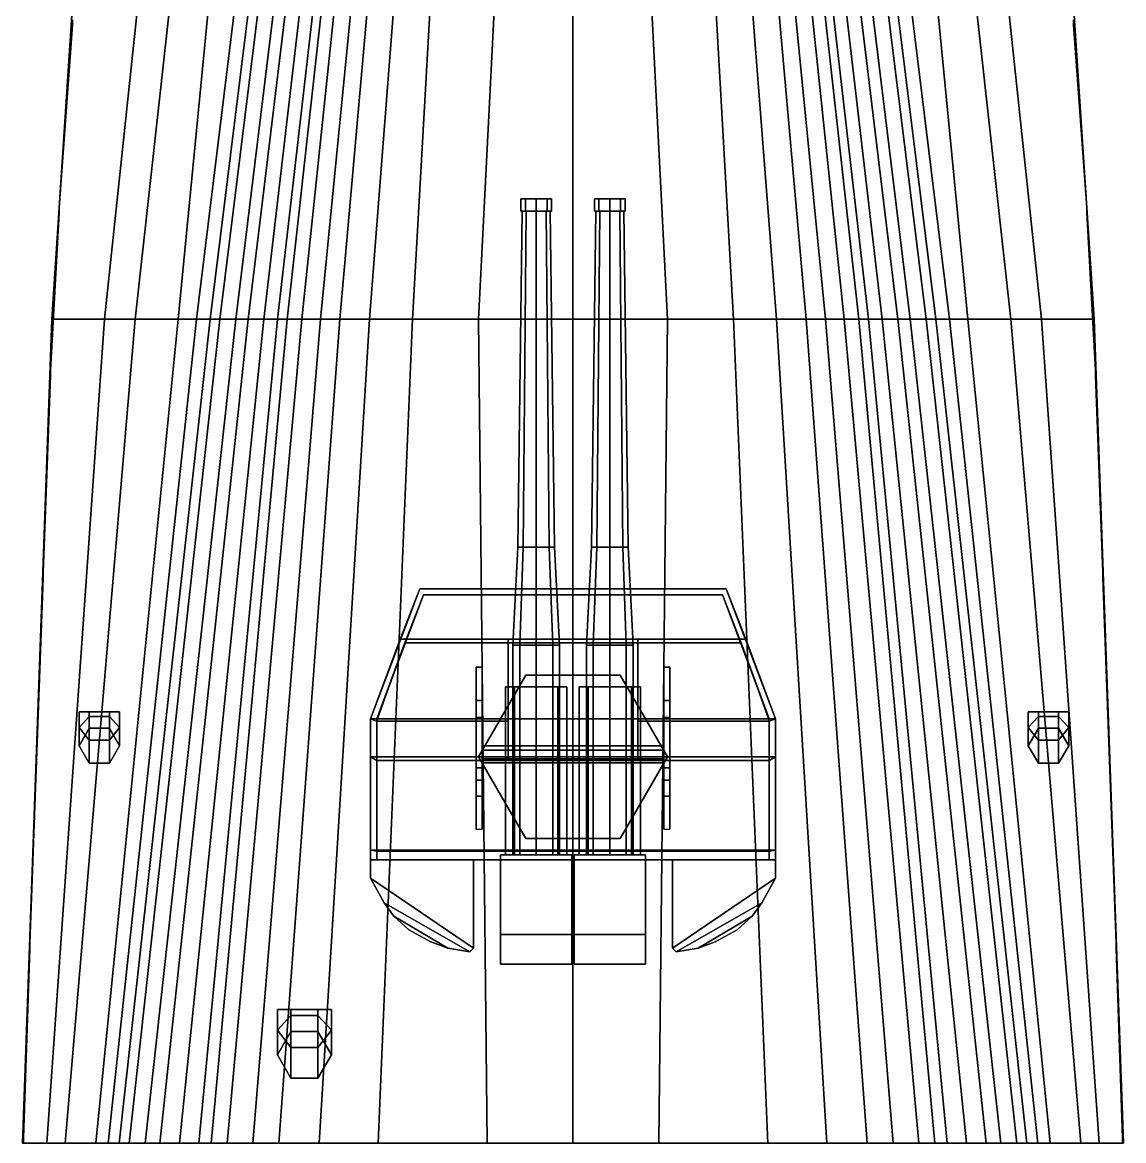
# Model space of a CAD drawing. Header units: millimetres. Extents: x -5 to 5, y -112 to 54.
# Drawn here: x -4.49 to 4.49, y 24.21 to 33.33 of the extents above; entities that cross this region are included whole.
import ezdxf

# ---------------------------------------------------------------- set-up
doc = ezdxf.new("R2010")
doc.units = ezdxf.units.MM
for name, color, linetype in [('gun', 1, 'Continuous'), ('railings', 6, 'Continuous'), ('sleeve', 5, 'Continuous'), ('turret', 2, 'Continuous')]:
    doc.layers.add(name, color=color, linetype=linetype)

msp = doc.modelspace()

# ---------------------------------------------------------------- linework, layer by layer
for points in [[(-3.81, 37.6, 5.48), (-3.11, 37.6, 4.04), (-3.82, 30.91, 4.04), (-4.25, 30.91, 5.32)], [(-4.25, 30.91, 5.32), (4.25, 30.91, 5.32), (3.81, 37.6, 5.48), (-3.81, 37.6, 5.48)], [(-3.11, 37.6, 4.04), (-2.83, 37.6, 3.3), (-3.57, 30.91, 3.18), (-3.82, 30.91, 4.04)], [(-2.83, 37.6, 3.3), (-2.57, 37.6, 2.49), (-3.22, 30.91, 1.84), (-3.57, 30.91, 3.18)], [(-2.57, 37.6, 2.49), (-2.25, 37.6, 1.22), (-3.07, 30.91, 1.22), (-3.22, 30.91, 1.84)], [(-2.25, 37.6, 1.22), (-2.13, 37.6, 0.74), (-2.96, 30.91, 0.74), (-3.07, 30.91, 1.22)], [(-2.13, 37.6, 0.74), (-2.05, 37.6, 0.38), (-2.88, 30.91, 0.38), (-2.96, 30.91, 0.74)], [(-2.05, 37.6, 0.38), (-1.93, 37.6, -0.16), (-2.75, 30.91, -0.16), (-2.88, 30.91, 0.38)], [(-1.93, 37.6, -0.16), (-1.84, 37.6, -0.61), (-2.65, 30.91, -0.61), (-2.75, 30.91, -0.16)], [(-1.84, 37.6, -0.61), (-1.74, 37.6, -1.06), (-2.52, 30.91, -1.06), (-2.65, 30.91, -0.61)], [(-1.74, 37.6, -1.06), (-1.64, 37.6, -1.42), (-2.41, 30.91, -1.42), (-2.52, 30.91, -1.06)], [(-1.64, 37.6, -1.42), (-1.59, 37.6, -1.62), (-2.33, 30.91, -1.62), (-2.41, 30.91, -1.42)], [(-1.59, 37.6, -1.62), (-1.51, 37.6, -1.86), (-2.21, 30.91, -1.86), (-2.33, 30.91, -1.62)], [(-1.51, 37.6, -1.86), (-1.4, 37.6, -2.16), (-2.06, 30.91, -2.16), (-2.21, 30.91, -1.86)], [(-1.4, 37.6, -2.16), (-1.31, 37.6, -2.39), (-1.9, 30.91, -2.39), (-2.06, 30.91, -2.16)], [(-1.31, 37.6, -2.39), (-1.14, 37.6, -2.67), (-1.66, 30.91, -2.67), (-1.9, 30.91, -2.39)], [(-1.14, 37.6, -2.67), (-0.93, 37.6, -2.95), (-1.31, 30.91, -2.95), (-1.66, 30.91, -2.67)], [(-0.93, 37.6, -2.95), (-0.43, 37.6, -3.31), (-0.77, 30.91, -3.24), (-1.31, 30.91, -2.95)], [(-0.43, 37.6, -3.31), (0, 37.6, -3.41), (0, 30.91, -3.41), (-0.77, 30.91, -3.24)], [(0.77, 30.91, -3.24), (0, 30.91, -3.41), (0, 37.6, -3.41), (0.43, 37.6, -3.31)], [(1.31, 30.91, -2.95), (0.77, 30.91, -3.24), (0.43, 37.6, -3.31), (0.93, 37.6, -2.95)], [(1.66, 30.91, -2.67), (1.31, 30.91, -2.95), (0.93, 37.6, -2.95), (1.14, 37.6, -2.67)], [(1.9, 30.91, -2.39), (1.66, 30.91, -2.67), (1.14, 37.6, -2.67), (1.31, 37.6, -2.39)], [(2.06, 30.91, -2.16), (1.9, 30.91, -2.39), (1.31, 37.6, -2.39), (1.4, 37.6, -2.16)], [(2.21, 30.91, -1.86), (2.06, 30.91, -2.16), (1.4, 37.6, -2.16), (1.51, 37.6, -1.86)], [(2.33, 30.91, -1.62), (2.21, 30.91, -1.86), (1.51, 37.6, -1.86), (1.59, 37.6, -1.62)], [(2.41, 30.91, -1.42), (2.33, 30.91, -1.62), (1.59, 37.6, -1.62), (1.64, 37.6, -1.42)], [(2.52, 30.91, -1.06), (2.41, 30.91, -1.42), (1.64, 37.6, -1.42), (1.74, 37.6, -1.06)], [(2.65, 30.91, -0.61), (2.52, 30.91, -1.06), (1.74, 37.6, -1.06), (1.84, 37.6, -0.61)], [(2.75, 30.91, -0.16), (2.65, 30.91, -0.61), (1.84, 37.6, -0.61), (1.93, 37.6, -0.16)], [(2.88, 30.91, 0.38), (2.75, 30.91, -0.16), (1.93, 37.6, -0.16), (2.05, 37.6, 0.38)], [(2.96, 30.91, 0.74), (2.88, 30.91, 0.38), (2.05, 37.6, 0.38), (2.13, 37.6, 0.74)], [(3.07, 30.91, 1.22), (2.96, 30.91, 0.74), (2.13, 37.6, 0.74), (2.25, 37.6, 1.22)], [(3.22, 30.91, 1.84), (3.07, 30.91, 1.22), (2.25, 37.6, 1.22), (2.57, 37.6, 2.49)], [(3.57, 30.91, 3.18), (3.22, 30.91, 1.84), (2.57, 37.6, 2.49), (2.83, 37.6, 3.3)], [(3.82, 30.91, 4.04), (3.57, 30.91, 3.18), (2.83, 37.6, 3.3), (3.11, 37.6, 4.04)], [(4.25, 30.91, 5.32), (3.82, 30.91, 4.04), (3.11, 37.6, 4.04), (3.81, 37.6, 5.48)], [(-4.25, 30.91, 5.32), (-3.82, 30.91, 4.04), (-4.29, 24.19, 4.04), (-4.49, 24.19, 5.22)], [(-4.49, 24.19, 5.22), (4.49, 24.19, 5.22), (4.25, 30.91, 5.32), (-4.25, 30.91, 5.32)], [(-3.82, 30.91, 4.04), (-3.57, 30.91, 3.18), (-4.14, 24.19, 3.1), (-4.29, 24.19, 4.04)], [(-3.57, 30.91, 3.18), (-3.22, 30.91, 1.84), (-3.89, 24.19, 1.84), (-4.14, 24.19, 3.1)], [(-3.22, 30.91, 1.84), (-3.07, 30.91, 1.22), (-3.79, 24.19, 1.22), (-3.89, 24.19, 1.84)], [(-3.07, 30.91, 1.22), (-2.96, 30.91, 0.74), (-3.7, 24.19, 0.74), (-3.79, 24.19, 1.22)], [(-2.96, 30.91, 0.74), (-2.88, 30.91, 0.38), (-3.62, 24.19, 0.38), (-3.7, 24.19, 0.74)], [(-2.88, 30.91, 0.38), (-2.75, 30.91, -0.16), (-3.49, 24.19, -0.16), (-3.62, 24.19, 0.38)], [(-2.75, 30.91, -0.16), (-2.65, 30.91, -0.61), (-3.37, 24.19, -0.61), (-3.49, 24.19, -0.16)], [(-2.65, 30.91, -0.61), (-2.52, 30.91, -1.06), (-3.21, 24.19, -1.06), (-3.37, 24.19, -0.61)], [(-2.52, 30.91, -1.06), (-2.41, 30.91, -1.42), (-3.05, 24.19, -1.42), (-3.21, 24.19, -1.06)], [(-2.41, 30.91, -1.42), (-2.33, 30.91, -1.62), (-2.95, 24.19, -1.62), (-3.05, 24.19, -1.42)], [(-2.33, 30.91, -1.62), (-2.21, 30.91, -1.86), (-2.82, 24.19, -1.86), (-2.95, 24.19, -1.62)], [(-2.21, 30.91, -1.86), (-2.06, 30.91, -2.16), (-2.61, 24.19, -2.16), (-2.82, 24.19, -1.86)], [(-2.06, 30.91, -2.16), (-1.9, 30.91, -2.39), (-2.4, 24.19, -2.39), (-2.61, 24.19, -2.16)], [(-1.9, 30.91, -2.39), (-1.66, 30.91, -2.67), (-2.07, 24.19, -2.67), (-2.4, 24.19, -2.39)], [(-1.66, 30.91, -2.67), (-1.31, 30.91, -2.95), (-1.59, 24.19, -2.95), (-2.07, 24.19, -2.67)], [(-1.31, 30.91, -2.95), (-0.77, 30.91, -3.24), (-0.7, 24.19, -3.28), (-1.59, 24.19, -2.95)], [(-0.77, 30.91, -3.24), (0, 30.91, -3.41), (0, 24.19, -3.41), (-0.7, 24.19, -3.28)], [(0.7, 24.19, -3.28), (0, 24.19, -3.41), (0, 30.91, -3.41), (0.77, 30.91, -3.24)], [(1.59, 24.19, -2.95), (0.7, 24.19, -3.28), (0.77, 30.91, -3.24), (1.31, 30.91, -2.95)], [(2.07, 24.19, -2.67), (1.59, 24.19, -2.95), (1.31, 30.91, -2.95), (1.66, 30.91, -2.67)], [(2.4, 24.19, -2.39), (2.07, 24.19, -2.67), (1.66, 30.91, -2.67), (1.9, 30.91, -2.39)], [(2.61, 24.19, -2.16), (2.4, 24.19, -2.39), (1.9, 30.91, -2.39), (2.06, 30.91, -2.16)], [(2.82, 24.19, -1.86), (2.61, 24.19, -2.16), (2.06, 30.91, -2.16), (2.21, 30.91, -1.86)], [(2.95, 24.19, -1.62), (2.82, 24.19, -1.86), (2.21, 30.91, -1.86), (2.33, 30.91, -1.62)], [(3.05, 24.19, -1.42), (2.95, 24.19, -1.62), (2.33, 30.91, -1.62), (2.41, 30.91, -1.42)], [(3.21, 24.19, -1.06), (3.05, 24.19, -1.42), (2.41, 30.91, -1.42), (2.52, 30.91, -1.06)], [(3.37, 24.19, -0.61), (3.21, 24.19, -1.06), (2.52, 30.91, -1.06), (2.65, 30.91, -0.61)], [(3.49, 24.19, -0.16), (3.37, 24.19, -0.61), (2.65, 30.91, -0.61), (2.75, 30.91, -0.16)], [(3.62, 24.19, 0.38), (3.49, 24.19, -0.16), (2.75, 30.91, -0.16), (2.88, 30.91, 0.38)], [(3.7, 24.19, 0.74), (3.62, 24.19, 0.38), (2.88, 30.91, 0.38), (2.96, 30.91, 0.74)], [(3.79, 24.19, 1.22), (3.7, 24.19, 0.74), (2.96, 30.91, 0.74), (3.07, 30.91, 1.22)], [(3.89, 24.19, 1.84), (3.79, 24.19, 1.22), (3.07, 30.91, 1.22), (3.22, 30.91, 1.84)], [(4.14, 24.19, 3.1), (3.89, 24.19, 1.84), (3.22, 30.91, 1.84), (3.57, 30.91, 3.18)], [(4.29, 24.19, 4.04), (4.14, 24.19, 3.1), (3.57, 30.91, 3.18), (3.82, 30.91, 4.04)], [(4.49, 24.19, 5.22), (4.29, 24.19, 4.04), (3.82, 30.91, 4.04), (4.25, 30.91, 5.32)], [(-3.78, 27.7075, 5.8225), (-3.945, 27.7075, 5.8225), (-4.0275, 27.7075, 6.0925), (-3.6975, 27.7075, 6.0925)], [(-3.6975, 27.7075, 6.0925), (-4.0275, 27.7075, 6.0925), (-3.945, 27.7075, 6.3325), (-3.78, 27.7075, 6.3325)], [(-3.945, 27.7075, 6.3325), (-4.0275, 27.7075, 6.0925), (-4.0275, 27.58, 6.0475), (-3.945, 27.475, 6.28)], [(-4.0275, 27.7075, 6.0925), (-3.945, 27.7075, 5.8225), (-3.945, 27.67, 5.8), (-4.0275, 27.58, 6.0475)], [(-4.0275, 27.58, 6.0475), (-3.945, 27.67, 5.8), (-3.945, 27.5725, 5.77), (-4.0275, 27.43, 5.875)], [(-3.78, 27.7075, 6.3325), (-3.945, 27.7075, 6.3325), (-3.945, 27.475, 6.28), (-3.78, 27.475, 6.28)], [(-3.945, 27.7075, 5.8225), (-3.78, 27.7075, 5.8225), (-3.78, 27.67, 5.8), (-3.945, 27.67, 5.8)], [(-3.945, 27.67, 5.8), (-3.78, 27.67, 5.8), (-3.78, 27.5725, 5.77), (-3.945, 27.5725, 5.77)], [(-3.6975, 27.7075, 6.0925), (-3.78, 27.7075, 6.3325), (-3.78, 27.475, 6.28), (-3.6975, 27.58, 6.0475)], [(-3.78, 27.7075, 5.8225), (-3.6975, 27.7075, 6.0925), (-3.6975, 27.58, 6.0475), (-3.78, 27.67, 5.8)], [(-3.78, 27.67, 5.8), (-3.6975, 27.58, 6.0475), (-3.6975, 27.43, 5.875), (-3.78, 27.5725, 5.77)], [(3.7125, 27.7075, 6.0925), (3.795, 27.7075, 5.8225), (3.795, 27.67, 5.8), (3.7125, 27.58, 6.0475)], [(3.795, 27.7075, 6.3325), (3.7125, 27.7075, 6.0925), (3.7125, 27.58, 6.0475), (3.795, 27.475, 6.28)], [(4.0425, 27.7075, 6.0925), (3.7125, 27.7075, 6.0925), (3.795, 27.7075, 6.3325), (3.96, 27.7075, 6.3325)], [(3.96, 27.7075, 5.8225), (3.795, 27.7075, 5.8225), (3.7125, 27.7075, 6.0925), (4.0425, 27.7075, 6.0925)], [(3.7125, 27.58, 6.0475), (3.795, 27.67, 5.8), (3.795, 27.5725, 5.77), (3.7125, 27.43, 5.875)], [(3.795, 27.7075, 5.8225), (3.96, 27.7075, 5.8225), (3.96, 27.67, 5.8), (3.795, 27.67, 5.8)], [(3.96, 27.7075, 6.3325), (3.795, 27.7075, 6.3325), (3.795, 27.475, 6.28), (3.96, 27.475, 6.28)], [(3.795, 27.67, 5.8), (3.96, 27.67, 5.8), (3.96, 27.5725, 5.77), (3.795, 27.5725, 5.77)], [(3.96, 27.7075, 5.8225), (4.0425, 27.7075, 6.0925), (4.0425, 27.58, 6.0475), (3.96, 27.67, 5.8)], [(4.0425, 27.7075, 6.0925), (3.96, 27.7075, 6.3325), (3.96, 27.475, 6.28), (4.0425, 27.58, 6.0475)], [(3.96, 27.67, 5.8), (4.0425, 27.58, 6.0475), (4.0425, 27.43, 5.875), (3.96, 27.5725, 5.77)], [(-3.945, 27.475, 6.28), (-4.0275, 27.58, 6.0475), (-4.0275, 27.43, 5.875), (-3.945, 27.2875, 5.9875)], [(-3.945, 27.5729, 5.26), (-4.0275, 27.43, 5.26), (-4.0275, 27.43, 5.875), (-3.945, 27.5729, 5.77)], [(-3.78, 27.5729, 5.26), (-3.945, 27.5729, 5.26), (-3.945, 27.5729, 5.77), (-3.78, 27.5729, 5.77)], [(-3.6975, 27.58, 6.0475), (-3.78, 27.475, 6.28), (-3.78, 27.2875, 5.9875), (-3.6975, 27.43, 5.875)], [(-3.6975, 27.43, 5.26), (-3.78, 27.5729, 5.26), (-3.78, 27.5729, 5.77), (-3.6975, 27.43, 5.875)], [(3.795, 27.475, 6.28), (3.7125, 27.58, 6.0475), (3.7125, 27.43, 5.875), (3.795, 27.2875, 5.9875)], [(3.795, 27.5729, 5.26), (3.7125, 27.43, 5.26), (3.7125, 27.43, 5.875), (3.795, 27.5729, 5.77)], [(3.96, 27.5729, 5.26), (3.795, 27.5729, 5.26), (3.795, 27.5729, 5.77), (3.96, 27.5729, 5.77)], [(4.0425, 27.58, 6.0475), (3.96, 27.475, 6.28), (3.96, 27.2875, 5.9875), (4.0425, 27.43, 5.875)], [(4.0425, 27.43, 5.26), (3.96, 27.5729, 5.26), (3.96, 27.5729, 5.77), (4.0425, 27.43, 5.875)], [(-3.78, 27.475, 6.28), (-3.945, 27.475, 6.28), (-3.945, 27.2875, 5.9875), (-3.78, 27.2875, 5.9875)], [(3.96, 27.475, 6.28), (3.795, 27.475, 6.28), (3.795, 27.2875, 5.9875), (3.96, 27.2875, 5.9875)], [(-4.0275, 27.43, 5.26), (-3.945, 27.2871, 5.26), (-3.945, 27.2871, 5.9875), (-4.0275, 27.43, 5.875)], [(-3.78, 27.2871, 5.26), (-3.6975, 27.43, 5.26), (-3.6975, 27.43, 5.875), (-3.78, 27.2871, 5.9875)], [(3.7125, 27.43, 5.26), (3.795, 27.2871, 5.26), (3.795, 27.2871, 5.9875), (3.7125, 27.43, 5.875)], [(3.96, 27.2871, 5.26), (4.0425, 27.43, 5.26), (4.0425, 27.43, 5.875), (3.96, 27.2871, 5.9875)], [(-3.945, 27.2871, 5.26), (-3.78, 27.2871, 5.26), (-3.78, 27.2871, 5.9875), (-3.945, 27.2871, 5.9875)], [(3.795, 27.2871, 5.26), (3.96, 27.2871, 5.26), (3.96, 27.2871, 5.9875), (3.795, 27.2871, 5.9875)], [(-2.08, 25.28, 5.97), (-2.3, 25.28, 5.97), (-2.41, 25.28, 6.33), (-1.97, 25.28, 6.33)], [(-1.97, 25.28, 6.33), (-2.41, 25.28, 6.33), (-2.3, 25.28, 6.65), (-2.08, 25.28, 6.65)], [(-2.3, 25.28, 6.65), (-2.41, 25.28, 6.33), (-2.41, 25.11, 6.27), (-2.3, 24.97, 6.58)], [(-2.41, 25.28, 6.33), (-2.3, 25.28, 5.97), (-2.3, 25.23, 5.94), (-2.41, 25.11, 6.27)], [(-2.08, 25.28, 6.65), (-2.3, 25.28, 6.65), (-2.3, 24.97, 6.58), (-2.08, 24.97, 6.58)], [(-2.3, 25.28, 5.97), (-2.08, 25.28, 5.97), (-2.08, 25.23, 5.94), (-2.3, 25.23, 5.94)], [(-1.97, 25.28, 6.33), (-2.08, 25.28, 6.65), (-2.08, 24.97, 6.58), (-1.97, 25.11, 6.27)], [(-2.08, 25.28, 5.97), (-1.97, 25.28, 6.33), (-1.97, 25.11, 6.27), (-2.08, 25.23, 5.94)], [(-2.41, 25.11, 6.27), (-2.3, 25.23, 5.94), (-2.3, 25.1, 5.9), (-2.41, 24.91, 6.04)], [(-2.3, 25.23, 5.94), (-2.08, 25.23, 5.94), (-2.08, 25.1, 5.9), (-2.3, 25.1, 5.9)], [(-2.08, 25.23, 5.94), (-1.97, 25.11, 6.27), (-1.97, 24.91, 6.04), (-2.08, 25.1, 5.9)], [(-2.3, 24.97, 6.58), (-2.41, 25.11, 6.27), (-2.41, 24.91, 6.04), (-2.3, 24.72, 6.19)], [(-2.3, 25.1005, 5.22), (-2.41, 24.91, 5.22), (-2.41, 24.91, 6.04), (-2.3, 25.1005, 5.9)], [(-2.08, 25.1005, 5.22), (-2.3, 25.1005, 5.22), (-2.3, 25.1005, 5.9), (-2.08, 25.1005, 5.9)], [(-1.97, 25.11, 6.27), (-2.08, 24.97, 6.58), (-2.08, 24.72, 6.19), (-1.97, 24.91, 6.04)], [(-1.97, 24.91, 5.22), (-2.08, 25.1005, 5.22), (-2.08, 25.1005, 5.9), (-1.97, 24.91, 6.04)], [(-2.41, 24.91, 5.22), (-2.3, 24.7195, 5.22), (-2.3, 24.7195, 6.19), (-2.41, 24.91, 6.04)], [(-2.08, 24.97, 6.58), (-2.3, 24.97, 6.58), (-2.3, 24.72, 6.19), (-2.08, 24.72, 6.19)], [(-2.08, 24.7195, 5.22), (-1.97, 24.91, 5.22), (-1.97, 24.91, 6.04), (-2.08, 24.7195, 6.19)], [(-2.3, 24.7195, 5.22), (-2.08, 24.7195, 5.22), (-2.08, 24.7195, 6.19), (-2.3, 24.7195, 6.19)]]:
    msp.add_3dface(points)
at = {"layer": 'gun'}
for points in [[(-0.175, 31.89, 6.9), (-0.3884, 31.89, 6.8116), (-0.425, 31.89, 6.9), (-0.2116, 31.89, 6.9884)], [(-0.2116, 31.89, 6.9884), (-0.425, 31.89, 6.9), (-0.3884, 31.89, 6.9884), (-0.3, 31.89, 7.025)], [(-0.425, 31.89, 6.9), (-0.3884, 31.89, 6.8116), (-0.3884, 31.79, 6.8116), (-0.425, 31.79, 6.9)], [(-0.3884, 31.89, 6.9884), (-0.425, 31.89, 6.9), (-0.425, 31.79, 6.9), (-0.3884, 31.79, 6.9884)], [(-0.2116, 31.89, 6.8116), (-0.3, 31.89, 6.775), (-0.3884, 31.89, 6.8116), (-0.175, 31.89, 6.9)], [(-0.3884, 31.89, 6.8116), (-0.3, 31.89, 6.775), (-0.3, 31.79, 6.775), (-0.3884, 31.79, 6.8116)], [(-0.3, 31.89, 7.025), (-0.3884, 31.89, 6.9884), (-0.3884, 31.79, 6.9884), (-0.3, 31.79, 7.025)], [(-0.3, 31.89, 6.775), (-0.2116, 31.89, 6.8116), (-0.2116, 31.79, 6.8116), (-0.3, 31.79, 6.775)], [(-0.2116, 31.89, 6.9884), (-0.3, 31.89, 7.025), (-0.3, 31.79, 7.025), (-0.2116, 31.79, 6.9884)], [(-0.2116, 31.89, 6.8116), (-0.175, 31.89, 6.9), (-0.175, 31.79, 6.9), (-0.2116, 31.79, 6.8116)], [(-0.175, 31.89, 6.9), (-0.2116, 31.89, 6.9884), (-0.2116, 31.79, 6.9884), (-0.175, 31.79, 6.9)], [(0.2116, 31.89, 6.9884), (0.175, 31.89, 6.9), (0.175, 31.79, 6.9), (0.2116, 31.79, 6.9884)], [(0.175, 31.89, 6.9), (0.2116, 31.89, 6.8116), (0.2116, 31.79, 6.8116), (0.175, 31.79, 6.9)], [(0.3884, 31.89, 6.9884), (0.175, 31.89, 6.9), (0.2116, 31.89, 6.9884), (0.3, 31.89, 7.025)], [(0.425, 31.89, 6.9), (0.2116, 31.89, 6.8116), (0.175, 31.89, 6.9), (0.3884, 31.89, 6.9884)], [(0.3, 31.89, 7.025), (0.2116, 31.89, 6.9884), (0.2116, 31.79, 6.9884), (0.3, 31.79, 7.025)], [(0.2116, 31.89, 6.8116), (0.3, 31.89, 6.775), (0.3, 31.79, 6.775), (0.2116, 31.79, 6.8116)], [(0.3884, 31.89, 6.8116), (0.3, 31.89, 6.775), (0.2116, 31.89, 6.8116), (0.425, 31.89, 6.9)], [(0.3884, 31.89, 6.9884), (0.3, 31.89, 7.025), (0.3, 31.79, 7.025), (0.3884, 31.79, 6.9884)], [(0.3, 31.89, 6.775), (0.3884, 31.89, 6.8116), (0.3884, 31.79, 6.8116), (0.3, 31.79, 6.775)], [(0.425, 31.89, 6.9), (0.3884, 31.89, 6.9884), (0.3884, 31.79, 6.9884), (0.425, 31.79, 6.9)], [(0.3884, 31.89, 6.8116), (0.425, 31.89, 6.9), (0.425, 31.79, 6.9), (0.3884, 31.79, 6.8116)], [(-0.415, 31.79, 6.9), (-0.3813, 31.79, 6.8187), (-0.4061, 29.05, 6.7939), (-0.45, 29.05, 6.9)], [(-0.3813, 31.79, 6.9813), (-0.415, 31.79, 6.9), (-0.45, 29.05, 6.9), (-0.4061, 29.05, 7.0061)], [(-0.425, 31.79, 6.9), (-0.2116, 31.79, 6.9884), (-0.3, 31.79, 7.025), (-0.3884, 31.79, 6.9884)], [(-0.3884, 31.79, 6.8116), (-0.175, 31.79, 6.9), (-0.2116, 31.79, 6.9884), (-0.425, 31.79, 6.9)], [(-0.3813, 31.79, 6.8187), (-0.3, 31.79, 6.785), (-0.3, 29.05, 6.75), (-0.4061, 29.05, 6.7939)], [(-0.3, 31.79, 7.015), (-0.3813, 31.79, 6.9813), (-0.4061, 29.05, 7.0061), (-0.3, 29.05, 7.05)], [(-0.3, 31.79, 6.775), (-0.2116, 31.79, 6.8116), (-0.175, 31.79, 6.9), (-0.3884, 31.79, 6.8116)], [(-0.3, 31.79, 6.785), (-0.2187, 31.79, 6.8187), (-0.1939, 29.05, 6.7939), (-0.3, 29.05, 6.75)], [(-0.2187, 31.79, 6.9813), (-0.3, 31.79, 7.015), (-0.3, 29.05, 7.05), (-0.1939, 29.05, 7.0061)], [(-0.2187, 31.79, 6.8187), (-0.185, 31.79, 6.9), (-0.15, 29.05, 6.9), (-0.1939, 29.05, 6.7939)], [(-0.185, 31.79, 6.9), (-0.2187, 31.79, 6.9813), (-0.1939, 29.05, 7.0061), (-0.15, 29.05, 6.9)], [(0.2187, 31.79, 6.9813), (0.185, 31.79, 6.9), (0.15, 29.05, 6.9), (0.1939, 29.05, 7.0061)], [(0.185, 31.79, 6.9), (0.2187, 31.79, 6.8187), (0.1939, 29.05, 6.7939), (0.15, 29.05, 6.9)], [(0.2116, 31.79, 6.8116), (0.425, 31.79, 6.9), (0.3884, 31.79, 6.9884), (0.175, 31.79, 6.9)], [(0.175, 31.79, 6.9), (0.3884, 31.79, 6.9884), (0.3, 31.79, 7.025), (0.2116, 31.79, 6.9884)], [(0.3, 31.79, 7.015), (0.2187, 31.79, 6.9813), (0.1939, 29.05, 7.0061), (0.3, 29.05, 7.05)], [(0.2187, 31.79, 6.8187), (0.3, 31.79, 6.785), (0.3, 29.05, 6.75), (0.1939, 29.05, 6.7939)], [(0.3, 31.79, 6.775), (0.3884, 31.79, 6.8116), (0.425, 31.79, 6.9), (0.2116, 31.79, 6.8116)], [(0.3813, 31.79, 6.9813), (0.3, 31.79, 7.015), (0.3, 29.05, 7.05), (0.4061, 29.05, 7.0061)], [(0.3, 31.79, 6.785), (0.3813, 31.79, 6.8187), (0.4061, 29.05, 6.7939), (0.3, 29.05, 6.75)], [(0.415, 31.79, 6.9), (0.3813, 31.79, 6.9813), (0.4061, 29.05, 7.0061), (0.45, 29.05, 6.9)], [(0.3813, 31.79, 6.8187), (0.415, 31.79, 6.9), (0.45, 29.05, 6.9), (0.4061, 29.05, 6.7939)], [(-0.45, 29.05, 6.9), (-0.4061, 29.05, 6.7939), (-0.4344, 28.25, 6.7656), (-0.49, 28.25, 6.9)], [(-0.4061, 29.05, 7.0061), (-0.45, 29.05, 6.9), (-0.49, 28.25, 6.9), (-0.4344, 28.25, 7.0344)], [(-0.4061, 29.05, 6.7939), (-0.3, 29.05, 6.75), (-0.3, 28.25, 6.71), (-0.4344, 28.25, 6.7656)], [(-0.3, 29.05, 7.05), (-0.4061, 29.05, 7.0061), (-0.4344, 28.25, 7.0344), (-0.3, 28.25, 7.09)], [(-0.3, 29.05, 6.75), (-0.1939, 29.05, 6.7939), (-0.1656, 28.25, 6.7656), (-0.3, 28.25, 6.71)], [(-0.1939, 29.05, 7.0061), (-0.3, 29.05, 7.05), (-0.3, 28.25, 7.09), (-0.1656, 28.25, 7.0344)], [(-0.1939, 29.05, 6.7939), (-0.15, 29.05, 6.9), (-0.11, 28.25, 6.9), (-0.1656, 28.25, 6.7656)], [(-0.15, 29.05, 6.9), (-0.1939, 29.05, 7.0061), (-0.1656, 28.25, 7.0344), (-0.11, 28.25, 6.9)], [(0.1939, 29.05, 7.0061), (0.15, 29.05, 6.9), (0.11, 28.25, 6.9), (0.1656, 28.25, 7.0344)], [(0.15, 29.05, 6.9), (0.1939, 29.05, 6.7939), (0.1656, 28.25, 6.7656), (0.11, 28.25, 6.9)], [(0.3, 29.05, 7.05), (0.1939, 29.05, 7.0061), (0.1656, 28.25, 7.0344), (0.3, 28.25, 7.09)], [(0.1939, 29.05, 6.7939), (0.3, 29.05, 6.75), (0.3, 28.25, 6.71), (0.1656, 28.25, 6.7656)], [(0.4061, 29.05, 7.0061), (0.3, 29.05, 7.05), (0.3, 28.25, 7.09), (0.4344, 28.25, 7.0344)], [(0.3, 29.05, 6.75), (0.4061, 29.05, 6.7939), (0.4344, 28.25, 6.7656), (0.3, 28.25, 6.71)], [(0.45, 29.05, 6.9), (0.4061, 29.05, 7.0061), (0.4344, 28.25, 7.0344), (0.49, 28.25, 6.9)], [(0.4061, 29.05, 6.7939), (0.45, 29.05, 6.9), (0.49, 28.25, 6.9), (0.4344, 28.25, 6.7656)], [(-0.49, 28.25, 6.9), (-0.4344, 28.25, 6.7656), (-0.4344, 26.54, 6.7656), (-0.49, 26.54, 6.9)], [(-0.4344, 28.25, 7.0344), (-0.49, 28.25, 6.9), (-0.49, 26.54, 6.9), (-0.4344, 26.54, 7.0344)], [(-0.4344, 28.25, 6.7656), (-0.3, 28.25, 6.71), (-0.3, 26.54, 6.71), (-0.4344, 26.54, 6.7656)], [(-0.3, 28.25, 7.09), (-0.4344, 28.25, 7.0344), (-0.4344, 26.54, 7.0344), (-0.3, 26.54, 7.09)], [(-0.3, 28.25, 6.71), (-0.1656, 28.25, 6.7656), (-0.1656, 26.54, 6.7656), (-0.3, 26.54, 6.71)], [(-0.1656, 28.25, 7.0344), (-0.3, 28.25, 7.09), (-0.3, 26.54, 7.09), (-0.1656, 26.54, 7.0344)], [(-0.1656, 28.25, 6.7656), (-0.11, 28.25, 6.9), (-0.11, 26.54, 6.9), (-0.1656, 26.54, 6.7656)], [(-0.11, 28.25, 6.9), (-0.1656, 28.25, 7.0344), (-0.1656, 26.54, 7.0344), (-0.11, 26.54, 6.9)], [(0.1656, 28.25, 7.0344), (0.11, 28.25, 6.9), (0.11, 26.54, 6.9), (0.1656, 26.54, 7.0344)], [(0.11, 28.25, 6.9), (0.1656, 28.25, 6.7656), (0.1656, 26.54, 6.7656), (0.11, 26.54, 6.9)], [(0.3, 28.25, 7.09), (0.1656, 28.25, 7.0344), (0.1656, 26.54, 7.0344), (0.3, 26.54, 7.09)], [(0.1656, 28.25, 6.7656), (0.3, 28.25, 6.71), (0.3, 26.54, 6.71), (0.1656, 26.54, 6.7656)], [(0.4344, 28.25, 7.0344), (0.3, 28.25, 7.09), (0.3, 26.54, 7.09), (0.4344, 26.54, 7.0344)], [(0.3, 28.25, 6.71), (0.4344, 28.25, 6.7656), (0.4344, 26.54, 6.7656), (0.3, 26.54, 6.71)], [(0.49, 28.25, 6.9), (0.4344, 28.25, 7.0344), (0.4344, 26.54, 7.0344), (0.49, 26.54, 6.9)], [(0.4344, 28.25, 6.7656), (0.49, 28.25, 6.9), (0.49, 26.54, 6.9), (0.4344, 26.54, 6.7656)], [(-0.59, 26.54, 7.37), (-0.59, 25.65, 7.36), (-0.01, 25.65, 7.36), (-0.01, 26.54, 7.37)], [(-0.01, 26.54, 7.37), (-0.01, 26.54, 6.53), (-0.59, 26.54, 6.53), (-0.59, 26.54, 7.37)], [(-0.01, 26.54, 6.53), (-0.01, 25.89, 6.53), (-0.59, 25.89, 6.53), (-0.59, 26.54, 6.53)], [(-0.59, 26.54, 7.37), (-0.59, 25.65, 6.77), (-0.59, 25.65, 7.36), (-0.59, 26.54, 7.37)], [(-0.59, 26.54, 6.53), (-0.59, 25.89, 6.53), (-0.59, 25.65, 6.77), (-0.59, 26.54, 7.37)], [(-0.01, 25.65, 7.36), (-0.01, 25.65, 6.77), (-0.01, 26.54, 7.37)], [(-0.01, 25.65, 6.77), (-0.01, 25.89, 6.53), (-0.01, 26.54, 6.53), (-0.01, 26.54, 7.37)], [(0.01, 26.54, 6.53), (0.01, 25.89, 6.53), (0.01, 25.65, 6.77), (0.01, 26.54, 7.37)], [(0.59, 26.54, 6.53), (0.59, 25.89, 6.53), (0.01, 25.89, 6.53), (0.01, 26.54, 6.53)], [(0.01, 26.54, 7.37), (0.01, 25.65, 6.77), (0.01, 25.65, 7.36), (0.01, 26.54, 7.37)], [(0.59, 26.54, 7.37), (0.59, 26.54, 6.53), (0.01, 26.54, 6.53), (0.01, 26.54, 7.37)], [(0.01, 26.54, 7.37), (0.01, 25.65, 7.36), (0.59, 25.65, 7.36), (0.59, 26.54, 7.37)], [(0.59, 25.65, 6.77), (0.59, 25.89, 6.53), (0.59, 26.54, 6.53), (0.59, 26.54, 7.37)], [(0.59, 25.65, 7.36), (0.59, 25.65, 6.77), (0.59, 26.54, 7.37)], [(-0.59, 25.65, 6.77), (-0.59, 25.89, 6.53), (-0.01, 25.89, 6.53), (-0.01, 25.65, 6.77)], [(0.01, 25.65, 6.77), (0.01, 25.89, 6.53), (0.59, 25.89, 6.53), (0.59, 25.65, 6.77)], [(-0.59, 25.65, 7.36), (-0.59, 25.65, 6.77), (-0.01, 25.65, 6.77), (-0.01, 25.65, 7.36)], [(0.01, 25.65, 7.36), (0.01, 25.65, 6.77), (0.59, 25.65, 6.77), (0.59, 25.65, 7.36)]]:
    msp.add_3dface(points, dxfattribs=at)
at = {"layer": 'railings'}
for points in [[(-4.19, 31.82, 6.22), (-4.19, 31.82, 6.26), (-4.08, 33.31, 6.29), (-4.08, 33.31, 6.25)], [(-4.08, 33.31, 6.25), (-4.08, 33.31, 6.29), (-4.19, 31.82, 6.26), (-4.19, 31.82, 6.22)], [(-4.19, 31.82, 5.81), (-4.19, 31.82, 5.85), (-4.08, 33.31, 5.88), (-4.08, 33.31, 5.84)], [(-4.08, 33.31, 5.84), (-4.08, 33.31, 5.88), (-4.19, 31.82, 5.85), (-4.19, 31.82, 5.81)], [(-4.08, 33.31, 5.37), (-4.08, 33.35, 5.37), (-4.08, 33.35, 6.29), (-4.08, 33.31, 6.29)], [(-4.08, 33.31, 6.29), (-4.08, 33.35, 6.29), (-4.08, 33.35, 5.37), (-4.08, 33.31, 5.37)], [(4.08, 33.31, 6.29), (4.08, 33.35, 6.29), (4.08, 33.35, 5.37), (4.08, 33.31, 5.37)], [(4.08, 33.31, 5.37), (4.08, 33.35, 5.37), (4.08, 33.35, 6.29), (4.08, 33.31, 6.29)], [(4.08, 33.31, 5.84), (4.08, 33.31, 5.88), (4.19, 31.82, 5.85), (4.19, 31.82, 5.81)], [(4.19, 31.82, 5.81), (4.19, 31.82, 5.85), (4.08, 33.31, 5.88), (4.08, 33.31, 5.84)], [(4.19, 31.82, 6.22), (4.19, 31.82, 6.26), (4.08, 33.31, 6.29), (4.08, 33.31, 6.25)], [(4.08, 33.31, 6.25), (4.08, 33.31, 6.29), (4.19, 31.82, 6.26), (4.19, 31.82, 6.22)], [(-4.19, 31.78, 6.22), (-4.19, 31.78, 6.26), (-4.26, 30.49, 6.21), (-4.26, 30.49, 6.17)], [(-4.26, 30.49, 6.17), (-4.26, 30.49, 6.21), (-4.19, 31.78, 6.26), (-4.19, 31.78, 6.22)], [(-4.19, 31.78, 5.81), (-4.19, 31.78, 5.85), (-4.26, 30.49, 5.8), (-4.26, 30.49, 5.76)], [(-4.26, 30.49, 5.76), (-4.26, 30.49, 5.8), (-4.19, 31.78, 5.85), (-4.19, 31.78, 5.81)], [(-4.19, 31.78, 5.34), (-4.19, 31.82, 5.34), (-4.19, 31.82, 6.26), (-4.19, 31.78, 6.26)], [(-4.19, 31.78, 6.26), (-4.19, 31.82, 6.26), (-4.19, 31.82, 5.34), (-4.19, 31.78, 5.34)], [(4.19, 31.78, 6.26), (4.19, 31.82, 6.26), (4.19, 31.82, 5.34), (4.19, 31.78, 5.34)], [(4.19, 31.78, 5.34), (4.19, 31.82, 5.34), (4.19, 31.82, 6.26), (4.19, 31.78, 6.26)], [(4.26, 30.49, 5.76), (4.26, 30.49, 5.8), (4.19, 31.78, 5.85), (4.19, 31.78, 5.81)], [(4.19, 31.78, 5.81), (4.19, 31.78, 5.85), (4.26, 30.49, 5.8), (4.26, 30.49, 5.76)], [(4.19, 31.78, 6.22), (4.19, 31.78, 6.26), (4.26, 30.49, 6.21), (4.26, 30.49, 6.17)], [(4.26, 30.49, 6.17), (4.26, 30.49, 6.21), (4.19, 31.78, 6.26), (4.19, 31.78, 6.22)], [(-4.26, 30.45, 5.31), (-4.26, 30.49, 5.31), (-4.26, 30.49, 6.21), (-4.26, 30.45, 6.21)], [(-4.26, 30.45, 6.21), (-4.26, 30.49, 6.21), (-4.26, 30.49, 5.31), (-4.26, 30.45, 5.31)], [(4.26, 30.45, 5.31), (4.26, 30.49, 5.31), (4.26, 30.49, 6.21), (4.26, 30.45, 6.21)], [(4.26, 30.45, 6.21), (4.26, 30.49, 6.21), (4.26, 30.49, 5.31), (4.26, 30.45, 5.31)], [(-4.32, 28.84, 6.14), (-4.32, 28.84, 6.18), (-4.26, 30.45, 6.21), (-4.26, 30.45, 6.17)], [(-4.26, 30.45, 6.17), (-4.26, 30.45, 6.21), (-4.32, 28.84, 6.18), (-4.32, 28.84, 6.14)], [(-4.32, 28.84, 5.73), (-4.32, 28.84, 5.77), (-4.26, 30.45, 5.8), (-4.26, 30.45, 5.76)], [(-4.26, 30.45, 5.76), (-4.26, 30.45, 5.8), (-4.32, 28.84, 5.77), (-4.32, 28.84, 5.73)], [(4.26, 30.45, 5.76), (4.26, 30.45, 5.8), (4.32, 28.84, 5.77), (4.32, 28.84, 5.73)], [(4.32, 28.84, 5.73), (4.32, 28.84, 5.77), (4.26, 30.45, 5.8), (4.26, 30.45, 5.76)], [(4.32, 28.84, 6.14), (4.32, 28.84, 6.18), (4.26, 30.45, 6.21), (4.26, 30.45, 6.17)], [(4.26, 30.45, 6.17), (4.26, 30.45, 6.21), (4.32, 28.84, 6.18), (4.32, 28.84, 6.14)], [(-4.32, 28.8, 6.18), (-4.32, 28.84, 6.18), (-4.32, 28.84, 5.28), (-4.32, 28.8, 5.28)], [(-4.32, 28.8, 5.28), (-4.32, 28.84, 5.28), (-4.32, 28.84, 6.18), (-4.32, 28.8, 6.18)], [(4.32, 28.8, 5.28), (4.32, 28.84, 5.28), (4.32, 28.84, 6.18), (4.32, 28.8, 6.18)], [(4.32, 28.8, 6.18), (4.32, 28.84, 6.18), (4.32, 28.84, 5.28), (4.32, 28.8, 5.28)], [(-4.32, 28.8, 6.14), (-4.32, 28.8, 6.18), (-4.43, 25.82, 6.13), (-4.43, 25.82, 6.09)], [(-4.43, 25.82, 6.09), (-4.43, 25.82, 6.13), (-4.32, 28.8, 6.18), (-4.32, 28.8, 6.14)], [(-4.32, 28.8, 5.73), (-4.32, 28.8, 5.77), (-4.43, 25.82, 5.72), (-4.43, 25.82, 5.68)], [(-4.43, 25.82, 5.68), (-4.43, 25.82, 5.72), (-4.32, 28.8, 5.77), (-4.32, 28.8, 5.73)], [(4.43, 25.82, 5.68), (4.43, 25.82, 5.72), (4.32, 28.8, 5.77), (4.32, 28.8, 5.73)], [(4.32, 28.8, 5.73), (4.32, 28.8, 5.77), (4.43, 25.82, 5.72), (4.43, 25.82, 5.68)], [(4.32, 28.8, 6.14), (4.32, 28.8, 6.18), (4.43, 25.82, 6.13), (4.43, 25.82, 6.09)], [(4.43, 25.82, 6.09), (4.43, 25.82, 6.13), (4.32, 28.8, 6.18), (4.32, 28.8, 6.14)], [(-4.43, 25.78, 6.13), (-4.43, 25.82, 6.13), (-4.43, 25.82, 5.24), (-4.43, 25.78, 5.24)], [(-4.43, 25.78, 5.24), (-4.43, 25.82, 5.24), (-4.43, 25.82, 6.13), (-4.43, 25.78, 6.13)], [(4.43, 25.78, 6.13), (4.43, 25.82, 6.13), (4.43, 25.82, 5.24), (4.43, 25.78, 5.24)], [(4.43, 25.78, 5.24), (4.43, 25.82, 5.24), (4.43, 25.82, 6.13), (4.43, 25.78, 6.13)], [(-4.43, 25.78, 6.09), (-4.43, 25.78, 6.13), (-4.48, 24.23, 6.11), (-4.48, 24.23, 6.07)], [(-4.48, 24.23, 6.07), (-4.48, 24.23, 6.11), (-4.43, 25.78, 6.13), (-4.43, 25.78, 6.09)], [(-4.43, 25.78, 5.68), (-4.43, 25.78, 5.72), (-4.48, 24.23, 5.7), (-4.48, 24.23, 5.66)], [(-4.48, 24.23, 5.66), (-4.48, 24.23, 5.7), (-4.43, 25.78, 5.72), (-4.43, 25.78, 5.68)], [(4.48, 24.23, 5.66), (4.48, 24.23, 5.7), (4.43, 25.78, 5.72), (4.43, 25.78, 5.68)], [(4.43, 25.78, 5.68), (4.43, 25.78, 5.72), (4.48, 24.23, 5.7), (4.48, 24.23, 5.66)], [(4.43, 25.78, 6.09), (4.43, 25.78, 6.13), (4.48, 24.23, 6.11), (4.48, 24.23, 6.07)], [(4.48, 24.23, 6.07), (4.48, 24.23, 6.11), (4.43, 25.78, 6.13), (4.43, 25.78, 6.09)], [(-4.48, 24.19, 5.22), (-4.48, 24.23, 5.22), (-4.48, 24.23, 6.11), (-4.48, 24.19, 6.11)], [(-4.48, 24.19, 6.11), (-4.48, 24.23, 6.11), (-4.48, 24.23, 5.22), (-4.48, 24.19, 5.22)], [(4.48, 24.19, 6.11), (4.48, 24.23, 6.11), (4.48, 24.23, 5.22), (4.48, 24.19, 5.22)], [(4.48, 24.19, 5.22), (4.48, 24.23, 5.22), (4.48, 24.23, 6.11), (4.48, 24.19, 6.11)]]:
    msp.add_3dface(points, dxfattribs=at)
at = {"layer": 'sleeve'}
for points in [[(-0.55, 27.91, 6.9), (-0.4768, 27.91, 6.7232), (-0.4768, 26.54, 6.7232), (-0.55, 26.54, 6.9)], [(-0.4768, 27.91, 7.0768), (-0.55, 27.91, 6.9), (-0.55, 26.54, 6.9), (-0.4768, 26.54, 7.0768)], [(-0.05, 27.91, 6.9), (-0.4768, 27.91, 6.7232), (-0.55, 27.91, 6.9), (-0.1232, 27.91, 7.0768)], [(-0.1232, 27.91, 7.0768), (-0.55, 27.91, 6.9), (-0.4768, 27.91, 7.0768), (-0.3, 27.91, 7.15)], [(-0.4768, 27.91, 6.7232), (-0.3, 27.91, 6.65), (-0.3, 26.54, 6.65), (-0.4768, 26.54, 6.7232)], [(-0.3, 27.91, 7.15), (-0.4768, 27.91, 7.0768), (-0.4768, 26.54, 7.0768), (-0.3, 26.54, 7.15)], [(-0.1232, 27.91, 6.7232), (-0.3, 27.91, 6.65), (-0.4768, 27.91, 6.7232), (-0.05, 27.91, 6.9)], [(-0.3, 27.91, 6.65), (-0.1232, 27.91, 6.7232), (-0.1232, 26.54, 6.7232), (-0.3, 26.54, 6.65)], [(-0.1232, 27.91, 7.0768), (-0.3, 27.91, 7.15), (-0.3, 26.54, 7.15), (-0.1232, 26.54, 7.0768)], [(-0.1232, 27.91, 6.7232), (-0.05, 27.91, 6.9), (-0.05, 26.54, 6.9), (-0.1232, 26.54, 6.7232)], [(-0.05, 27.91, 6.9), (-0.1232, 27.91, 7.0768), (-0.1232, 26.54, 7.0768), (-0.05, 26.54, 6.9)], [(0.1232, 27.91, 7.0768), (0.05, 27.91, 6.9), (0.05, 26.54, 6.9), (0.1232, 26.54, 7.0768)], [(0.05, 27.91, 6.9), (0.1232, 27.91, 6.7232), (0.1232, 26.54, 6.7232), (0.05, 26.54, 6.9)], [(0.4768, 27.91, 7.0768), (0.05, 27.91, 6.9), (0.1232, 27.91, 7.0768), (0.3, 27.91, 7.15)], [(0.55, 27.91, 6.9), (0.1232, 27.91, 6.7232), (0.05, 27.91, 6.9), (0.4768, 27.91, 7.0768)], [(0.3, 27.91, 7.15), (0.1232, 27.91, 7.0768), (0.1232, 26.54, 7.0768), (0.3, 26.54, 7.15)], [(0.1232, 27.91, 6.7232), (0.3, 27.91, 6.65), (0.3, 26.54, 6.65), (0.1232, 26.54, 6.7232)], [(0.4768, 27.91, 6.7232), (0.3, 27.91, 6.65), (0.1232, 27.91, 6.7232), (0.55, 27.91, 6.9)], [(0.4768, 27.91, 7.0768), (0.3, 27.91, 7.15), (0.3, 26.54, 7.15), (0.4768, 26.54, 7.0768)], [(0.3, 27.91, 6.65), (0.4768, 27.91, 6.7232), (0.4768, 26.54, 6.7232), (0.3, 26.54, 6.65)], [(0.55, 27.91, 6.9), (0.4768, 27.91, 7.0768), (0.4768, 26.54, 7.0768), (0.55, 26.54, 6.9)], [(0.4768, 27.91, 6.7232), (0.55, 27.91, 6.9), (0.55, 26.54, 6.9), (0.4768, 26.54, 6.7232)], [(0.74, 27.43, 7.02), (0.74, 27.395, 6.9594), (-0.74, 27.395, 6.9594), (-0.74, 27.43, 7.02)], [(0.74, 27.395, 7.0806), (0.74, 27.43, 7.02), (-0.74, 27.43, 7.02), (-0.74, 27.395, 7.0806)], [(0.74, 27.395, 6.9594), (0.74, 27.325, 6.9594), (-0.74, 27.325, 6.9594), (-0.74, 27.395, 6.9594)], [(0.74, 27.325, 7.0806), (0.74, 27.395, 7.0806), (-0.74, 27.395, 7.0806), (-0.74, 27.325, 7.0806)], [(0.74, 27.325, 6.9594), (0.74, 27.29, 7.02), (-0.74, 27.29, 7.02), (-0.74, 27.325, 6.9594)], [(0.74, 27.29, 7.02), (0.74, 27.325, 7.0806), (-0.74, 27.325, 7.0806), (-0.74, 27.29, 7.02)], [(-0.1232, 26.54, 7.0768), (-0.55, 26.54, 6.9), (-0.4768, 26.54, 6.7232), (-0.05, 26.54, 6.9)], [(-0.3, 26.54, 7.15), (-0.4768, 26.54, 7.0768), (-0.55, 26.54, 6.9), (-0.1232, 26.54, 7.0768)], [(-0.05, 26.54, 6.9), (-0.4768, 26.54, 6.7232), (-0.3, 26.54, 6.65), (-0.1232, 26.54, 6.7232)], [(0.3, 26.54, 7.15), (0.1232, 26.54, 7.0768), (0.05, 26.54, 6.9), (0.4768, 26.54, 7.0768)], [(0.4768, 26.54, 7.0768), (0.05, 26.54, 6.9), (0.1232, 26.54, 6.7232), (0.55, 26.54, 6.9)], [(0.55, 26.54, 6.9), (0.1232, 26.54, 6.7232), (0.3, 26.54, 6.65), (0.4768, 26.54, 6.7232)]]:
    msp.add_3dface(points, dxfattribs=at)
at = {"layer": 'turret'}
for points in [[(-1.41, 28.3, 6.49), (-1.25, 28.71, 6.07), (-1.25, 28.71, 5.35), (-1.65, 27.65, 5.35)], [(1.25, 28.71, 5.35), (1.65, 27.65, 5.35), (-1.65, 27.65, 5.35), (-1.25, 28.71, 5.35)], [(-1.6, 27.65, 5.4), (1.6, 27.65, 5.4), (1.22, 28.66, 5.4), (-1.22, 28.66, 5.4)], [(-1.22, 28.66, 5.4), (-1.22, 28.66, 6.07), (-1.37, 28.27, 6.49), (-1.6, 27.65, 5.4)], [(-1.41, 28.3, 6.49), (1.41, 28.3, 6.49), (1.25, 28.71, 6.07), (-1.25, 28.71, 6.07)], [(1.22, 28.66, 6.07), (1.37, 28.27, 6.49), (-1.37, 28.27, 6.49), (-1.22, 28.66, 6.07)], [(-1.25, 28.71, 6.07), (1.25, 28.71, 6.07), (1.25, 28.71, 5.35), (-1.25, 28.71, 5.35)], [(1.22, 28.66, 5.4), (1.22, 28.66, 6.07), (-1.22, 28.66, 6.07), (-1.22, 28.66, 5.4)], [(1.37, 28.27, 6.49), (1.22, 28.66, 6.07), (1.22, 28.66, 5.4), (1.6, 27.65, 5.4)], [(1.25, 28.71, 5.35), (1.25, 28.71, 6.07), (1.41, 28.3, 6.49), (1.65, 27.65, 5.35)], [(-1.65, 27.65, 7.17), (-0.53, 27.65, 7.17), (-0.53, 28.3, 6.49), (-1.41, 28.3, 6.49)], [(-0.53, 28.3, 6.49), (-0.53, 27.65, 7.17), (-0.53, 27.63, 7.17), (-0.53, 28.27, 6.49)], [(-0.53, 28.27, 6.49), (0.53, 28.27, 6.49), (0.53, 28.3, 6.49), (-0.53, 28.3, 6.49)], [(0.53, 27.65, 7.17), (1.65, 27.65, 7.17), (1.41, 28.3, 6.49), (0.53, 28.3, 6.49)], [(0.53, 28.27, 6.49), (0.53, 27.63, 7.17), (0.53, 27.65, 7.17), (0.53, 28.3, 6.49)], [(1.65, 27.65, 5.35), (1.41, 28.3, 6.49), (1.65, 27.65, 7.17), (1.65, 27.65, 5.35)], [(-1.6, 27.65, 5.4), (-1.37, 28.27, 6.49), (-1.6, 27.65, 7.17), (-1.6, 27.65, 5.4)], [(-0.53, 28.27, 6.49), (-0.53, 27.63, 7.17), (-1.6, 27.63, 7.17), (-1.37, 28.27, 6.49)], [(1.37, 28.27, 6.49), (1.6, 27.63, 7.17), (0.53, 27.63, 7.17), (0.53, 28.27, 6.49)], [(1.37, 28.27, 6.49), (1.37, 28.27, 6.49), (1.6, 27.65, 5.4), (1.6, 27.65, 7.17)], [(-0.79, 27.15, 6.89), (-0.79, 27.66, 6.77), (-0.79, 27.8, 6.51), (-0.79, 28.07, 5.99)], [(-0.79, 26.75, 5.4), (-0.79, 27.15, 6.89), (-0.79, 28.07, 5.99), (-0.79, 28.07, 5.4)], [(-0.79, 28.07, 5.99), (-0.79, 27.8, 6.51), (-0.74, 27.8, 6.51), (-0.74, 28.07, 5.99)], [(-0.79, 28.07, 5.4), (-0.79, 28.07, 5.99), (-0.74, 28.07, 5.99), (-0.74, 28.07, 5.4)], [(-0.77, 27.34, 5.35), (-0.385, 28.0068, 5.35), (-0.385, 28.0068, 5.25), (-0.77, 27.34, 5.25)], [(-0.74, 27.8, 6.51), (-0.74, 27.66, 6.77), (-0.74, 27.15, 6.89), (-0.74, 28.07, 5.99)], [(-0.74, 28.07, 5.99), (-0.74, 27.15, 6.89), (-0.74, 26.75, 5.4), (-0.74, 28.07, 5.4)], [(-0.385, 28.0068, 5.35), (0.385, 28.0068, 5.35), (0.385, 28.0068, 5.25), (-0.385, 28.0068, 5.25)], [(0.385, 28.0068, 5.35), (0.77, 27.34, 5.35), (0.77, 27.34, 5.25), (0.385, 28.0068, 5.25)], [(0.74, 26.75, 5.4), (0.74, 27.15, 6.89), (0.74, 28.07, 5.99), (0.74, 28.07, 5.4)], [(0.74, 27.15, 6.89), (0.74, 27.66, 6.77), (0.74, 27.8, 6.51), (0.74, 28.07, 5.99)], [(0.74, 28.07, 5.4), (0.74, 28.07, 5.99), (0.79, 28.07, 5.99), (0.79, 28.07, 5.4)], [(0.74, 28.07, 5.99), (0.74, 27.8, 6.51), (0.79, 27.8, 6.51), (0.79, 28.07, 5.99)], [(0.79, 28.07, 5.99), (0.79, 27.15, 6.89), (0.79, 26.75, 5.4), (0.79, 28.07, 5.4)], [(0.79, 27.8, 6.51), (0.79, 27.66, 6.77), (0.79, 27.15, 6.89), (0.79, 28.07, 5.99)], [(-0.79, 27.8, 6.51), (-0.79, 27.66, 6.77), (-0.74, 27.66, 6.77), (-0.74, 27.8, 6.51)], [(0.74, 27.8, 6.51), (0.74, 27.66, 6.77), (0.79, 27.66, 6.77), (0.79, 27.8, 6.51)], [(1.65, 27.65, 5.35), (1.65, 26.5, 5.35), (-1.65, 26.5, 5.35), (-1.65, 27.65, 5.35)], [(-1.65, 26.58, 7.6), (-1.65, 27.34, 7.5), (-1.65, 27.65, 7.17), (-1.65, 26.5, 7.17)], [(-1.65, 26.5, 7.17), (-1.65, 27.65, 7.17), (-1.65, 27.65, 5.35), (-1.65, 26.5, 5.35)], [(-1.6, 27.63, 7.17), (-1.6, 27.31, 7.49), (-1.65, 27.34, 7.5), (-1.65, 27.65, 7.17)], [(-1.65, 27.34, 7.5), (-0.53, 27.34, 7.5), (-0.53, 27.65, 7.17), (-1.65, 27.65, 7.17)], [(-1.6, 26.5, 5.4), (1.6, 26.5, 5.4), (1.6, 27.65, 5.4), (-1.6, 27.65, 5.4)], [(-1.6, 27.65, 7.17), (-1.6, 27.31, 7.49), (-1.6, 26.57, 7.58), (-1.6, 26.5, 7.17)], [(-1.6, 27.65, 5.4), (-1.6, 27.65, 7.17), (-1.6, 26.5, 7.17), (-1.6, 26.5, 5.4)], [(-0.79, 27.15, 6.89), (-0.79, 27.02, 7.27), (-0.79, 27.25, 7.29), (-0.79, 27.66, 6.77)], [(-0.79, 27.66, 6.77), (-0.79, 27.25, 7.29), (-0.74, 27.25, 7.29), (-0.74, 27.66, 6.77)], [(-0.74, 27.25, 7.29), (-0.74, 27.02, 7.27), (-0.74, 27.15, 6.89), (-0.74, 27.66, 6.77)], [(-0.53, 27.65, 7.17), (-0.53, 27.34, 7.5), (-0.53, 27.31, 7.49), (-0.53, 27.63, 7.17)], [(0.53, 27.63, 7.17), (0.53, 27.31, 7.49), (0.53, 27.34, 7.5), (0.53, 27.65, 7.17)], [(0.53, 27.34, 7.5), (1.65, 27.34, 7.5), (1.65, 27.65, 7.17), (0.53, 27.65, 7.17)], [(0.74, 27.66, 6.77), (0.74, 27.25, 7.29), (0.79, 27.25, 7.29), (0.79, 27.66, 6.77)], [(0.74, 27.15, 6.89), (0.74, 27.02, 7.27), (0.74, 27.25, 7.29), (0.74, 27.66, 6.77)], [(0.79, 27.25, 7.29), (0.79, 27.02, 7.27), (0.79, 27.15, 6.89), (0.79, 27.66, 6.77)], [(1.6, 26.57, 7.58), (1.6, 27.31, 7.49), (1.6, 27.65, 7.17), (1.6, 26.5, 7.17)], [(1.65, 27.65, 7.17), (1.65, 27.34, 7.5), (1.6, 27.31, 7.49), (1.6, 27.63, 7.17)], [(1.6, 26.5, 7.17), (1.6, 27.65, 7.17), (1.6, 27.65, 5.4), (1.6, 26.5, 5.4)], [(1.65, 27.65, 7.17), (1.65, 27.34, 7.5), (1.65, 26.58, 7.6), (1.65, 26.5, 7.17)], [(1.65, 27.65, 5.35), (1.65, 27.65, 7.17), (1.65, 26.5, 7.17), (1.65, 26.5, 5.35)], [(-0.53, 27.63, 7.17), (-0.53, 27.31, 7.49), (-1.6, 27.31, 7.49), (-1.6, 27.63, 7.17)], [(1.6, 27.63, 7.17), (1.6, 27.31, 7.49), (0.53, 27.31, 7.49), (0.53, 27.63, 7.17)], [(-1.65, 26.58, 7.6), (1.65, 26.58, 7.6), (1.65, 27.34, 7.5), (-1.65, 27.34, 7.5)], [(-1.6, 27.31, 7.49), (-1.6, 26.57, 7.58), (-1.65, 26.58, 7.6), (-1.65, 27.34, 7.5)], [(1.6, 27.31, 7.49), (1.6, 26.57, 7.58), (-1.6, 26.57, 7.58), (-1.6, 27.31, 7.49)], [(-0.385, 26.6732, 5.35), (-0.77, 27.34, 5.35), (-0.77, 27.34, 5.25), (-0.385, 26.6732, 5.25)], [(-0.53, 27.34, 7.5), (0.53, 27.34, 7.5), (0.53, 27.31, 7.49), (-0.53, 27.31, 7.49)], [(0.77, 27.34, 5.35), (0.385, 26.6732, 5.35), (0.385, 26.6732, 5.25), (0.77, 27.34, 5.25)], [(1.65, 27.34, 7.5), (1.65, 26.58, 7.6), (1.6, 26.57, 7.58), (1.6, 27.31, 7.49)], [(-0.79, 27.25, 7.29), (-0.79, 27.02, 7.27), (-0.74, 27.02, 7.27), (-0.74, 27.25, 7.29)], [(0.74, 27.25, 7.29), (0.74, 27.02, 7.27), (0.79, 27.02, 7.27), (0.79, 27.25, 7.29)], [(-0.74, 27.15, 6.89), (-0.74, 27.02, 7.27), (-0.79, 27.02, 7.27), (-0.79, 27.15, 6.89)], [(-0.74, 26.75, 5.4), (-0.74, 27.15, 6.89), (-0.79, 27.15, 6.89), (-0.79, 26.75, 5.4)], [(0.79, 26.75, 5.4), (0.79, 27.15, 6.89), (0.74, 27.15, 6.89), (0.74, 26.75, 5.4)], [(0.79, 27.15, 6.89), (0.79, 27.02, 7.27), (0.74, 27.02, 7.27), (0.74, 27.15, 6.89)], [(0.385, 26.6732, 5.35), (-0.385, 26.6732, 5.35), (-0.385, 26.6732, 5.25), (0.385, 26.6732, 5.25)], [(-1.6, 26.57, 7.58), (1.6, 26.57, 7.58), (1.65, 26.58, 7.6), (-1.65, 26.58, 7.6)], [(-1.6, 26.5, 7.17), (-1.6, 26.57, 7.58), (-1.65, 26.58, 7.6), (-1.65, 26.5, 7.17)], [(1.65, 26.5, 7.17), (1.65, 26.58, 7.6), (1.6, 26.57, 7.58), (1.6, 26.5, 7.17)], [(-1.6, 26.5, 5.4), (-1.6, 26.5, 7.17), (-1.65, 26.5, 7.17), (-1.65, 26.5, 5.4)], [(-1.65, 26.5, 5.35), (-1.65, 26.35, 5.35), (-1.65, 26.35, 5.4), (-1.65, 26.5, 5.4)], [(-0.81, 26.5, 5.35), (-0.81, 25.78, 5.35), (-1.65, 26.35, 5.35), (-1.65, 26.5, 5.35)], [(-1.65, 26.35, 5.4), (-0.81, 25.78, 5.4), (-0.81, 26.5, 5.4), (-1.65, 26.5, 5.4)], [(-0.81, 26.5, 5.35), (0.81, 26.5, 5.35), (0.81, 26.5, 5.4), (-0.81, 26.5, 5.4)], [(-0.81, 26.5, 5.4), (-0.81, 25.78, 5.4), (-0.81, 25.78, 5.35), (-0.81, 26.5, 5.35)], [(1.65, 26.35, 5.35), (0.81, 25.78, 5.35), (0.81, 26.5, 5.35), (1.65, 26.5, 5.35)], [(0.81, 26.5, 5.35), (0.81, 25.78, 5.35), (0.81, 25.78, 5.4), (0.81, 26.5, 5.4)], [(0.81, 26.5, 5.4), (0.81, 25.78, 5.4), (1.65, 26.35, 5.4), (1.65, 26.5, 5.4)], [(1.65, 26.5, 5.4), (1.65, 26.5, 7.17), (1.6, 26.5, 7.17), (1.6, 26.5, 5.4)], [(1.65, 26.5, 5.4), (1.65, 26.35, 5.4), (1.65, 26.35, 5.35), (1.65, 26.5, 5.35)], [(-1.65, 26.35, 5.35), (-1.54, 26.15, 5.35), (-1.54, 26.15, 5.4), (-1.65, 26.35, 5.4)], [(-0.81, 25.78, 5.35), (-0.84, 25.75, 5.35), (-1.54, 26.15, 5.35), (-1.65, 26.35, 5.35)], [(-1.54, 26.15, 5.4), (-0.84, 25.75, 5.4), (-0.81, 25.78, 5.4), (-1.65, 26.35, 5.4)], [(1.54, 26.15, 5.35), (0.84, 25.75, 5.35), (0.81, 25.78, 5.35), (1.65, 26.35, 5.35)], [(0.81, 25.78, 5.4), (0.84, 25.75, 5.4), (1.54, 26.15, 5.4), (1.65, 26.35, 5.4)], [(1.65, 26.35, 5.4), (1.54, 26.15, 5.4), (1.54, 26.15, 5.35), (1.65, 26.35, 5.35)], [(-0.84, 25.75, 5.35), (-1.02, 25.78, 5.35), (-1.46, 26.04, 5.35), (-1.54, 26.15, 5.35)], [(-1.54, 26.15, 5.35), (-1.46, 26.04, 5.35), (-1.46, 26.04, 5.4), (-1.54, 26.15, 5.4)], [(-1.46, 26.04, 5.4), (-1.02, 25.78, 5.4), (-0.84, 25.75, 5.4), (-1.54, 26.15, 5.4)], [(0.84, 25.75, 5.4), (1.02, 25.78, 5.4), (1.46, 26.04, 5.4), (1.54, 26.15, 5.4)], [(1.46, 26.04, 5.35), (1.02, 25.78, 5.35), (0.84, 25.75, 5.35), (1.54, 26.15, 5.35)], [(1.54, 26.15, 5.4), (1.46, 26.04, 5.4), (1.46, 26.04, 5.35), (1.54, 26.15, 5.35)], [(-1.02, 25.78, 5.35), (-1.16, 25.83, 5.35), (-1.34, 25.93, 5.35), (-1.46, 26.04, 5.35)], [(-1.46, 26.04, 5.35), (-1.34, 25.93, 5.35), (-1.34, 25.93, 5.4), (-1.46, 26.04, 5.4)], [(-1.34, 25.93, 5.4), (-1.16, 25.83, 5.4), (-1.02, 25.78, 5.4), (-1.46, 26.04, 5.4)], [(1.02, 25.78, 5.4), (1.16, 25.83, 5.4), (1.34, 25.93, 5.4), (1.46, 26.04, 5.4)], [(1.34, 25.93, 5.35), (1.16, 25.83, 5.35), (1.02, 25.78, 5.35), (1.46, 26.04, 5.35)], [(1.46, 26.04, 5.4), (1.34, 25.93, 5.4), (1.34, 25.93, 5.35), (1.46, 26.04, 5.35)], [(-1.34, 25.93, 5.35), (-1.16, 25.83, 5.35), (-1.16, 25.83, 5.4), (-1.34, 25.93, 5.4)], [(1.34, 25.93, 5.4), (1.16, 25.83, 5.4), (1.16, 25.83, 5.35), (1.34, 25.93, 5.35)], [(-1.02, 25.78, 5.4), (-1.16, 25.83, 5.4), (-1.16, 25.83, 5.35), (-1.02, 25.78, 5.35)], [(1.02, 25.78, 5.35), (1.16, 25.83, 5.35), (1.16, 25.83, 5.4), (1.02, 25.78, 5.4)], [(-0.84, 25.75, 5.4), (-1.02, 25.78, 5.4), (-1.02, 25.78, 5.35), (-0.84, 25.75, 5.35)], [(-0.81, 25.78, 5.4), (-0.84, 25.75, 5.4), (-0.84, 25.75, 5.35), (-0.81, 25.78, 5.35)], [(0.81, 25.78, 5.35), (0.84, 25.75, 5.35), (0.84, 25.75, 5.4), (0.81, 25.78, 5.4)], [(0.84, 25.75, 5.35), (1.02, 25.78, 5.35), (1.02, 25.78, 5.4), (0.84, 25.75, 5.4)]]:
    msp.add_3dface(points, dxfattribs=at)

doc.saveas('drawing.dxf')
